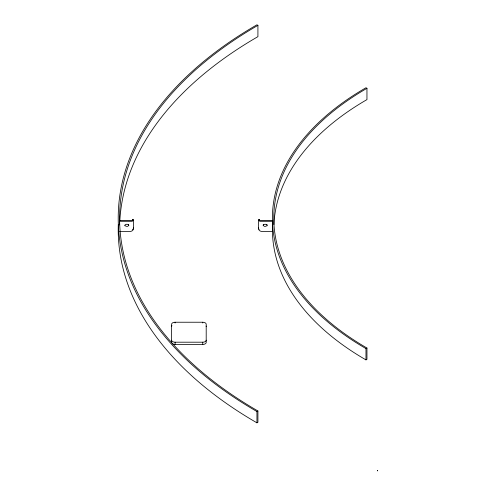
<?xml version="1.0" encoding="UTF-8"?>
<svg xmlns="http://www.w3.org/2000/svg" width="496" height="496" viewBox="0 0 496 496"><rect width="100%" height="100%" fill="white"/><g stroke="black" fill="none" stroke-linecap="round" stroke-linejoin="round"><path stroke-width="0.74" d="M377.4 470.543C377.927 471.398 377.022 470.475 377.679 470.698M256.94 411.537L257.92 410.973A472.279 272.664 0 0 1 257.92 25.364L256.94 24.8A473.655 273.463 0 0 0 256.94 411.537L256.94 422.828L257.92 422.263L257.92 410.973M365.974 348.589L366.953 348.025A318.079 183.638 0 0 1 366.953 88.313L365.974 87.749A319.461 184.438 0 0 0 365.974 348.589L365.974 359.879L366.953 359.315L366.953 348.025M127.912 226.3L125.798 226.3M266.209 226.3L264.095 226.3M132.389 220.162L133.424 220.162M258.583 220.162L259.619 220.162M132.389 220.497L119.598 220.497L119.598 224.924M259.619 220.497L272.409 220.497L272.409 231.458L262.043 231.458A3.46 2.821 0 0 1 258.583 228.631L258.583 219.368L259.619 219.368L259.619 221.297L272.409 221.297M119.598 221.297L132.389 221.297L132.389 219.368L133.424 219.368L133.424 228.631A3.46 2.821 0 0 1 129.964 231.458L119.598 231.458M171.715 342.903A3.46 1.996 0 0 1 171.628 342.457L171.628 324.229A3.46 1.996 0 0 1 175.088 322.233L202.746 322.233A3.46 1.996 0 0 1 206.2 324.229L206.2 342.457A3.46 1.996 0 0 1 202.746 344.453L175.088 344.453A3.46 1.996 0 0 1 172.385 343.703M171.628 340.2A3.46 1.996 0 0 0 175.088 342.197L202.746 342.197A3.46 1.996 0 0 0 206.2 340.2M377.363 470.537L377.437 470.456M366.953 88.313L366.953 99.609A318.079 183.638 0 0 0 273.904 224.614M257.92 25.364L257.92 36.654A472.279 272.664 0 0 0 119.84 220.652M202.746 322.233L202.746 322.989M202.746 342.197L202.746 344.453M175.088 322.233L175.088 322.989M175.088 342.197L175.088 344.453M128.755 225.413L128.755 225.81A1.903 1.55 0 0 0 126.858 224.26A1.903 1.55 0 0 0 124.955 225.81L124.955 225.01M263.395 224.415A1.903 1.55 0 0 0 263.252 225.01L263.252 225.81A1.903 1.55 0 0 1 265.149 224.26A1.903 1.55 0 0 1 267.053 225.81L267.053 225.01A1.903 1.55 0 0 0 266.91 224.415M259.129 229.363A3.46 2.821 0 0 1 258.893 229.009M258.621 228.234A3.46 2.821 0 0 1 258.583 227.838M133.424 227.838A3.46 2.821 0 0 1 133.114 229.009M132.878 229.363A3.46 2.821 0 0 1 132.581 229.685M128.613 224.415A1.903 1.55 0 0 1 128.718 224.707M365.974 359.879A319.461 184.438 0 0 1 272.422 231.334M256.94 422.828A473.655 273.463 0 0 1 118.29 224.465M171.628 326.492A3.46 1.996 0 0 1 171.969 325.624M206.113 326.046A3.46 1.996 0 0 1 206.2 326.492"/></g></svg>
